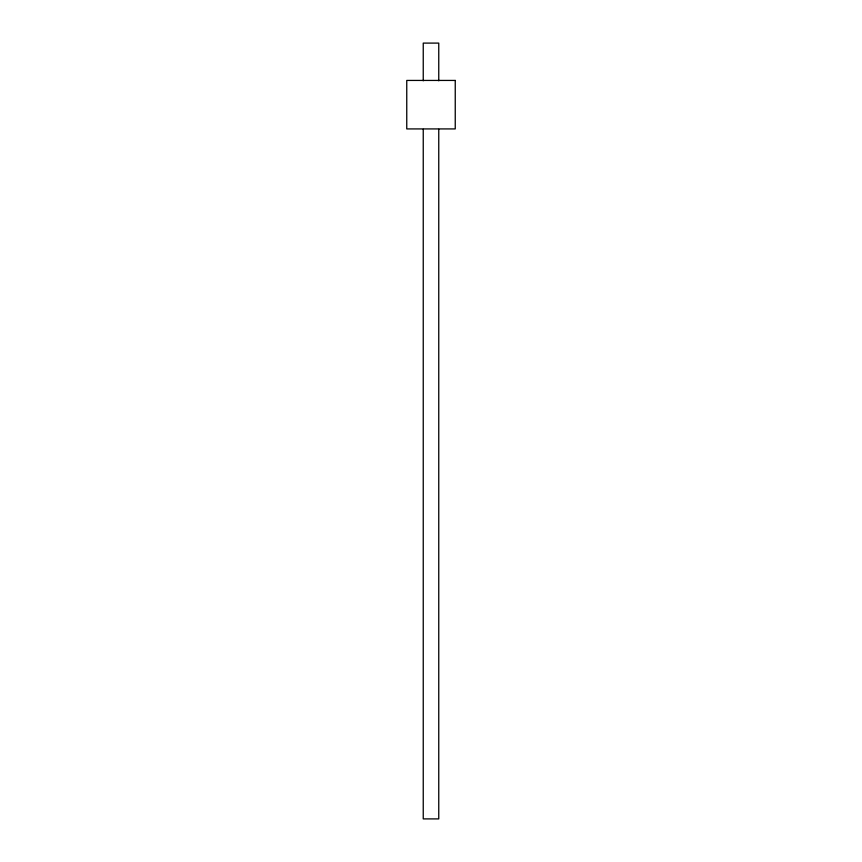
<?xml version="1.0" encoding="UTF-8"?>
<svg xmlns="http://www.w3.org/2000/svg" width="862" height="862" viewBox="0 0 862 862"><rect width="100%" height="100%" fill="white"/><g stroke="black" fill="none" stroke-linecap="round" stroke-linejoin="round"><path stroke-width="1.29" d="M438.758 80.812L438.758 43.1L423.242 43.1L423.242 80.812M438.758 129.3L438.758 818.9L423.242 818.9L423.242 129.3M455.244 80.435L406.756 80.435L406.756 128.923L455.244 128.923L455.244 80.435"/></g></svg>
